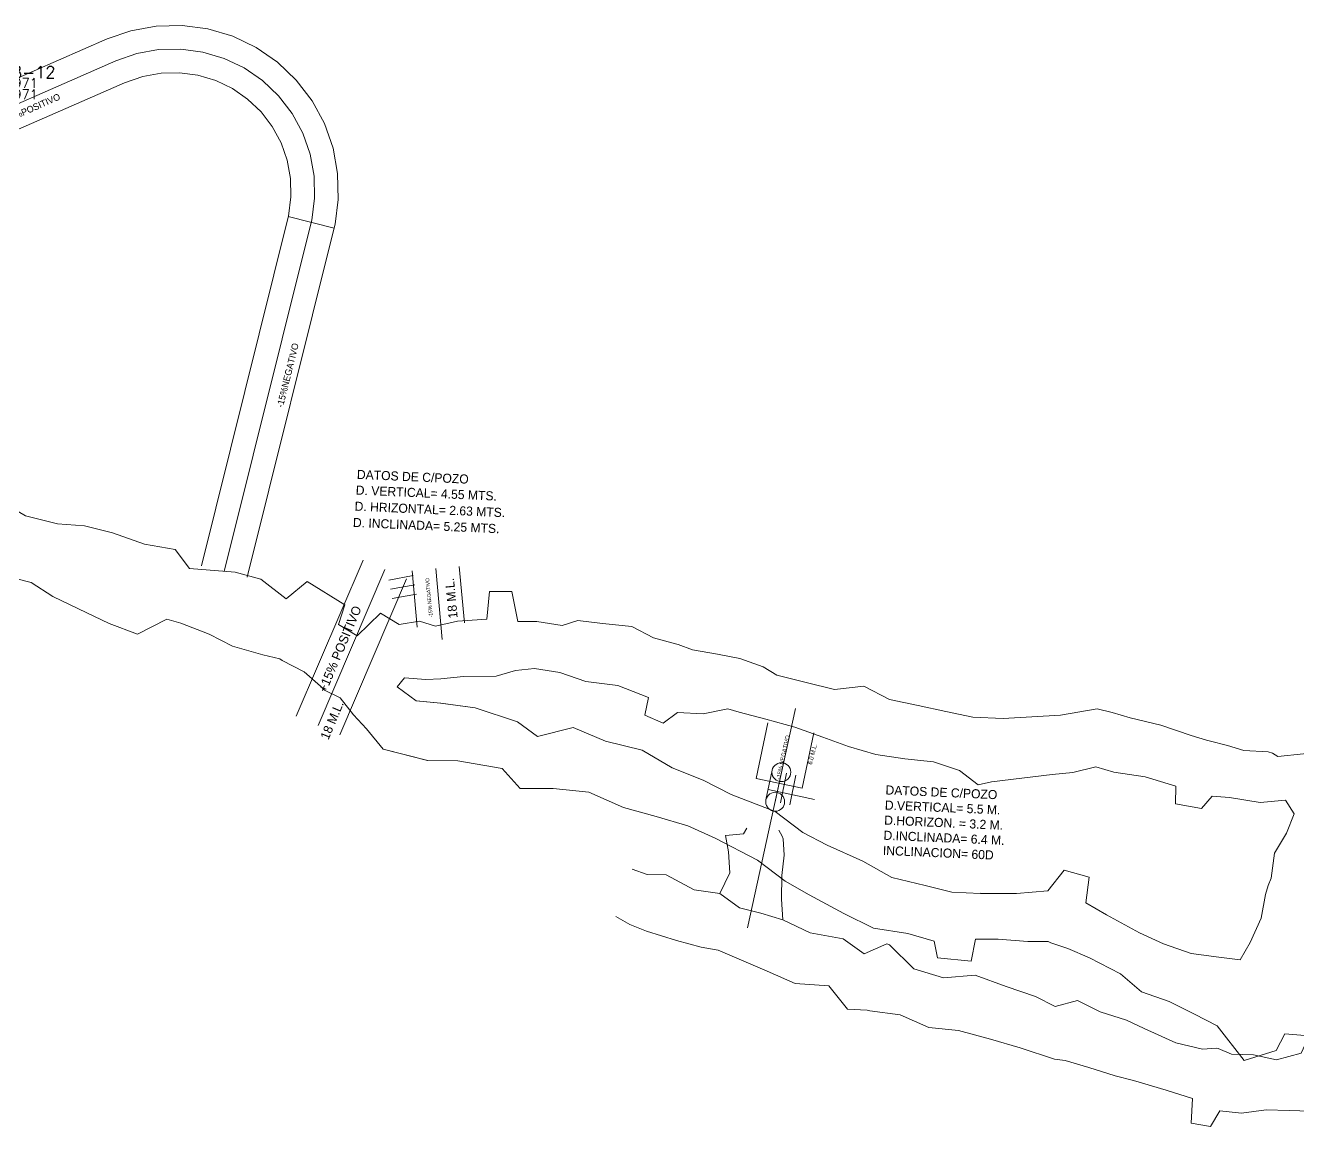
# Model space of a CAD drawing. Extents: x 0 to 99091, y -1812 to 13278.
# Drawn here: x 9571.6 to 9706.2, y 10090.3 to 10206.8 of the extents above; entities that cross this region are included whole.
import ezdxf
from ezdxf.enums import TextEntityAlignment as Align

# ---------------------------------------------------------------- set-up
doc = ezdxf.new("R2010")
doc.units = 0
doc.header["$MEASUREMENT"] = 0
doc.header["$PDMODE"] = 34
doc.header["$PDSIZE"] = 0.5
for name, color, linetype in [('ACC-REB-4481-PROY', 7, 'Continuous'), ('F-440-8648-EW-SCR', 1, 'Continuous'), ('F-440-9081-E-SCR', 154, 'Continuous'), ('F-460-8733-W-SCR', 160, 'Continuous'), ('MARGEN', 7, 'Continuous')]:
    doc.layers.add(name, color=color, linetype=linetype)
doc.styles.add('ROMAND', font='ROMAND.SHX')
doc.styles.add('ROMANS', font='ROMANS.SHX', dxfattribs={"width": 2.5})

# ---------------------------------------------------------------- blocks, each defined once
blk = doc.blocks.new('F2')
at = {"lineweight": 0}
blk.add_point((0, 0), dxfattribs=at)
at = {"lineweight": 0, "style": 'ROMAND'}
for tag, height, p in [('NOMBRE', 1.25, (0.2, 6.62)), ('CIELO', 1, (0.14, 4.62)), ('PISO', 1, (0.14, 3.25))]:
    blk.add_attdef(tag, text='', height=height, dxfattribs=at).set_placement(p, align=Align.CENTER)
at = {"lineweight": 0, "style": 'ROMANS', "flags": 1}
for tag, p in [('MINA', (-0.07, -3.26)), ('LOCALIZACION', (-0.07, -4.93)), ('ESTRUCTURA', (-0.07, -6.62)), ('NIVEL', (-0.07, -8.29)), ('OBRA', (-0.07, -10.12)), ('FECHA', (-0.07, -11.79)), ('ATRAS', (-0.07, -13.48)), ('TOPOGRAFO', (2.67, -15.3))]:
    blk.add_attdef(tag, text='', height=1.25, dxfattribs=at).set_placement(p, align=Align.CENTER)

msp = doc.modelspace()

# ---------------------------------------------------------------- linework, layer by layer
at = {"color": 3, "linetype": 'Continuous', "lineweight": 0, "ltscale": 5, "flags": 128}
for points in [[(9600.23, 10133.69), (9607.31, 10150.21)], [(9610.03, 10148.12), (9612.59, 10148.58)], [(9613.04, 10143.12), (9612.5, 10149.09)], [(9618.02, 10143.57), (9617.47, 10149.55)], [(9604.83, 10131.72), (9611.9, 10148.24)], [(9610.39, 10146.15), (9612.95, 10146.61)], [(9650.14, 10132.98), (9648.9, 10127.11)], [(9655.03, 10131.95), (9653.79, 10126.08)], [(9648.9, 10127.11), (9653.79, 10126.08)], [(9650.19, 10125.95), (9655.08, 10124.88)]]:
    msp.add_lwpolyline(points, dxfattribs=at)
at = {"color": 1, "linetype": 'Continuous', "lineweight": 0, "ltscale": 5, "flags": 128}
for points in [[(9602.53, 10132.7), (9609.61, 10149.22)], [(9615.67, 10141.81), (9614.99, 10149.32)], [(9610.21, 10147.14), (9612.77, 10147.6)], [(9648.01, 10111.31), (9653.09, 10134.5)]]:
    msp.add_lwpolyline(points, dxfattribs=at)
at = {"color": 5, "linetype": 'Continuous', "lineweight": 0, "ltscale": 5, "flags": 128}
for points in [[(9649.95, 10124.85), (9650.6, 10127.98)], [(9650.93, 10124.64), (9651.58, 10127.77)], [(9651.48, 10124.53), (9652.14, 10127.66)], [(9652.46, 10124.32), (9653.11, 10127.46)]]:
    msp.add_lwpolyline(points, dxfattribs=at)
at = {"color": 0, "linetype": 'Continuous', "lineweight": 0, "ltscale": 5}
for centre in [(9651.58, 10127.77), (9650.93, 10124.64)]:
    msp.add_circle(centre, 1, dxfattribs=at)
at = {"layer": 'ACC-REB-4481-PROY', "color": 3, "linetype": 'Continuous', "lineweight": 0, "ltscale": 5, "flags": 128}
for points in [[(9543.67, 10201.11), (9550.14, 10199.06), (9556.41, 10197.15), (9558.3, 10196.97), (9560.26, 10197.09), (9562.13, 10197.51), (9580.21, 10205.4), (9582.7, 10206.27), (9585.4, 10206.76), (9588.15, 10206.83), (9590.87, 10206.47), (9593.5, 10205.69), (9595.98, 10204.5), (9598.24, 10202.94), (9600.23, 10201.05), (9601.9, 10198.86), (9603.2, 10196.45), (9604.12, 10193.85), (9604.61, 10191.15), (9604.68, 10188.4), (9604.33, 10185.78), (9604.25, 10185.42), (9595.03, 10148.41)], [(9542.15, 10196.35), (9548.65, 10194.28), (9555.43, 10192.21), (9558.23, 10191.95), (9560.97, 10192.13), (9563.69, 10192.73), (9582.04, 10200.74), (9583.98, 10201.43), (9585.91, 10201.78), (9587.88, 10201.83), (9589.82, 10201.57), (9591.7, 10201.01), (9593.46, 10200.16), (9595.08, 10199.04), (9596.5, 10197.69), (9597.69, 10196.14), (9598.62, 10194.41), (9599.27, 10192.57), (9599.62, 10190.63), (9599.67, 10188.68), (9599.4, 10186.64), (9599.38, 10186.54), (9590.18, 10149.61)]]:
    msp.add_lwpolyline(points, dxfattribs=at)
at = {"layer": 'ACC-REB-4481-PROY', "color": 1, "linetype": 'Continuous', "lineweight": 0, "ltscale": 5, "elevation": -362.54, "flags": 128}
msp.add_lwpolyline([(9542.91, 10198.73), (9549.4, 10196.67), (9555.92, 10194.68), (9558.26, 10194.46), (9560.61, 10194.61), (9562.91, 10195.12), (9581.12, 10203.07), (9583.34, 10203.85), (9585.66, 10204.27), (9588.01, 10204.33), (9590.34, 10204.02), (9592.6, 10203.35), (9594.72, 10202.33), (9596.66, 10200.99), (9598.36, 10199.37), (9599.79, 10197.5), (9600.91, 10195.43), (9601.69, 10193.21), (9602.12, 10190.89), (9602.17, 10188.54), (9601.86, 10186.21), (9601.81, 10185.98), (9592.6, 10149.01)], dxfattribs=at)
at = {"layer": 'ACC-REB-4481-PROY', "color": 3, "linetype": 'Continuous', "lineweight": 0, "ltscale": 5, "elevation": -352.5, "flags": 128}
msp.add_lwpolyline([(9599.38, 10186.59), (9604.23, 10185.38)], dxfattribs=at)
at = {"layer": 'F-440-8648-EW-SCR', "color": 1, "linetype": 'Continuous', "lineweight": 0, "flags": 128}
for elevation in [-359.42, -363.72]:
    msp.add_lwpolyline([(9671.66, 10107.75), (9668.12, 10108.12)], dxfattribs=dict(at, elevation=elevation))
at = {"layer": 'F-440-8648-EW-SCR', "color": 1, "linetype": 'Continuous', "lineweight": 0}
for points in [[(9615.48, 10135.07, -358.39), (9619.17, 10134.57, -358.37), (9623.64, 10133.1, -358.24), (9625.76, 10131.56, -357.93), (9629.55, 10132.52, -358.51), (9632.97, 10131.07, -359.29), (9636.86, 10130.11, -359.57), (9640.03, 10128.22, -359.65), (9643.29, 10126.93, -359.53), (9646.26, 10125.41, -358.71)], [(9615.52, 10135.07, -363.09), (9619.17, 10134.57, -363.07), (9623.64, 10133.1, -362.94), (9625.76, 10131.56, -362.93), (9629.55, 10132.52, -363.21), (9632.97, 10131.07, -363.19), (9636.86, 10130.11, -363.17), (9640.03, 10128.22, -363.15), (9643.29, 10126.93, -363.13), (9646.26, 10125.41, -363.61)], [(9675.05, 10133.45, -357.82), (9675.05, 10133.45, -357.82), (9675.05, 10133.45, -357.82), (9681.13, 10133.8, -359.05), (9685.01, 10134.47, -358.67)], [(9675.05, 10133.45, -362.02), (9675.05, 10133.45, -362.02), (9675.05, 10133.45, -362.02), (9681.13, 10133.8, -363.15), (9685.01, 10134.47, -363.47)], [(9685.01, 10134.47, -358.67), (9686.61, 10134.09, -358.11), (9688.52, 10133.51, -357.87), (9691.74, 10132.75, -357.96), (9694.96, 10131.66, -358.96), (9696.59, 10131.17, -359.11), (9696.87, 10131.09, -359.12), (9698.81, 10130.6, -358.97), (9700.54, 10130.08, -359.03), (9703.1, 10129.93, -358.8), (9703.58, 10129.79, -358.81)], [(9685.01, 10134.47, -363.47), (9686.61, 10134.09, -363.41), (9688.52, 10133.51, -363.47), (9691.74, 10132.75, -363.46), (9694.96, 10131.66, -363.46), (9696.59, 10131.17, -363.51), (9696.87, 10131.09, -363.52), (9698.81, 10130.6, -363.57), (9700.54, 10130.08, -363.63), (9703.1, 10129.93, -363.7), (9703.58, 10129.79, -363.71)], [(9703.58, 10129.79, -363.71), (9704.15, 10129.44, -363.77), (9706.84, 10129.7, -363.9), (9710.53, 10129.92, -364.28)], [(9703.58, 10129.79, -358.81), (9704.15, 10129.44, -358.87), (9706.84, 10129.7, -359.2), (9710.53, 10129.92, -359.58)], [(9614.12, 10129.01, -358.39), (9617.33, 10128.97, -358.37), (9622.01, 10128.16, -358.24), (9623.94, 10126.05, -357.93), (9627.42, 10126.06, -358.51), (9631.19, 10125.66, -359.29), (9634.86, 10124.03, -359.57), (9638.34, 10123.09, -359.65), (9641.69, 10122.09, -359.53), (9644.59, 10120.8, -358.71)], [(9614.16, 10129.01, -363.09), (9617.33, 10128.97, -363.07), (9622.01, 10128.16, -362.94), (9623.94, 10126.05, -362.93), (9627.42, 10126.06, -363.21), (9631.19, 10125.66, -363.19), (9634.86, 10124.03, -363.17), (9638.34, 10123.09, -363.15), (9641.69, 10122.09, -363.13), (9644.59, 10120.8, -363.61)], [(9682.42, 10127.75, -358.93), (9684.87, 10128.35, -358.11), (9686.78, 10127.77, -357.87), (9690.08, 10127.29, -357.96), (9693.34, 10126.3, -358.96), (9693.31, 10124.42, -359.11), (9696.04, 10123.92, -359.12), (9697.19, 10125.24, -358.97), (9699.03, 10125.1, -359.03), (9702.25, 10124.55, -358.85), (9702.25, 10124.55, -358.85)], [(9682.42, 10127.75, -363.03), (9684.87, 10128.35, -363.41), (9686.78, 10127.77, -363.47), (9690.08, 10127.29, -363.46), (9693.34, 10126.3, -363.46), (9693.31, 10124.42, -363.51), (9696.04, 10123.92, -363.52), (9697.19, 10125.24, -363.57), (9699.03, 10125.1, -363.63), (9702.25, 10124.55, -363.75), (9702.25, 10124.55, -363.75)], [(9672.42, 10126.43, -356.23), (9673.83, 10126.76, -357.82), (9673.83, 10126.76, -357.82), (9680.25, 10127.53, -359.05), (9682.42, 10127.75, -358.93)], [(9672.42, 10126.43, -361.83), (9673.83, 10126.76, -362.02), (9673.83, 10126.76, -362.02), (9680.25, 10127.53, -363.15), (9682.42, 10127.75, -363.03)], [(9646.26, 10125.41, -358.71), (9650.93, 10123.62, -358.71), (9653.84, 10121.4, -358.31), (9656.44, 10120.04, -358.4), (9660.19, 10118.36, -358.8), (9663.28, 10116.61, -358.8), (9666.8, 10115.76, -359.1), (9669.63, 10115.06, -359.3), (9672.66, 10114.92, -359.69)], [(9646.26, 10125.41, -363.61), (9650.93, 10123.62, -363.51), (9653.84, 10121.4, -363.61), (9656.44, 10120.04, -363.4), (9660.19, 10118.36, -363.4), (9663.28, 10116.61, -363.4), (9666.8, 10115.76, -363.5), (9669.63, 10115.06, -363.5), (9672.66, 10114.92, -363.49)], [(9702.25, 10124.55, -358.85), (9704.94, 10124.81, -358.87)], [(9702.25, 10124.55, -363.75), (9704.94, 10124.81, -363.77)], [(9703.44, 10116.56, -359.55), (9703.8, 10119.19, -359.53), (9705.05, 10121.3, -359.39), (9705.85, 10123.35, -359.45), (9704.94, 10124.81, -358.87)], [(9703.44, 10116.56, -364.05), (9703.8, 10119.19, -364.13), (9705.05, 10121.3, -364.19), (9705.85, 10123.35, -364.05), (9704.94, 10124.81, -363.77)], [(9644.59, 10120.8, -358.71), (9649.06, 10118.45, -358.71), (9651.98, 10116.22, -358.31), (9654.53, 10114.77, -358.4), (9658.19, 10112.81, -358.8), (9661.34, 10111.25, -358.8), (9664.97, 10110.68, -359.1), (9667.76, 10109.89, -359.3), (9668.12, 10108.12, -359.69)], [(9644.59, 10120.8, -363.61), (9649.06, 10118.45, -363.51), (9651.98, 10116.22, -363.61), (9654.53, 10114.77, -363.4), (9658.19, 10112.81, -363.4), (9661.34, 10111.25, -363.4), (9664.97, 10110.68, -363.5), (9667.76, 10109.89, -363.5), (9668.12, 10108.12, -363.49)], [(9672.66, 10114.92, -359.69), (9672.66, 10114.92, -359.69), (9676.46, 10114.93, -359.44), (9679.8, 10115.22, -359.45), (9681.51, 10117.39, -359.15), (9684.17, 10116.66, -359.15), (9683.8, 10113.95, -358.76), (9685.99, 10112.66, -358.77), (9689.5, 10110.77, -359.05)], [(9672.7, 10114.95, -363.53), (9672.7, 10114.95, -363.53), (9676.46, 10114.93, -363.54), (9679.8, 10115.22, -363.75), (9681.51, 10117.39, -363.55), (9684.17, 10116.66, -363.55), (9683.8, 10113.95, -363.56), (9685.99, 10112.66, -363.57), (9689.5, 10110.77, -363.35)], [(9697.9, 10108.18, -359.07), (9700.16, 10107.91, -359.07), (9701.22, 10109.75, -359.18), (9702.36, 10112.31, -359.39), (9702.83, 10114.82, -359.5), (9703.11, 10115.78, -359.7), (9703.44, 10116.56, -359.55)], [(9697.9, 10108.18, -363.77), (9700.16, 10107.91, -363.97), (9701.22, 10109.75, -363.88), (9702.36, 10112.31, -363.89), (9702.83, 10114.82, -364), (9703.11, 10115.78, -363.9), (9703.44, 10116.56, -364.05)], [(9671.66, 10107.75, -359.42), (9672.13, 10110.08, -359.63), (9674.54, 10110.09, -359.44), (9677.66, 10109.83, -359.45), (9679.82, 10109.83, -359.15), (9680.09, 10109.72, -359.15), (9681.89, 10109.12, -358.76), (9684.19, 10108.1, -358.77), (9687.49, 10106.42, -359.05)], [(9671.66, 10107.75, -363.72), (9672.13, 10110.08, -363.53), (9674.54, 10110.09, -363.54), (9677.66, 10109.83, -363.75), (9679.82, 10109.83, -363.55), (9680.09, 10109.72, -363.55), (9681.89, 10109.12, -363.56), (9684.19, 10108.1, -363.57), (9687.49, 10106.42, -363.35)], [(9689.5, 10110.77, -359.05), (9692.04, 10109.6, -359.25), (9694.98, 10108.57, -358.77), (9697.9, 10108.18, -359.07)], [(9689.5, 10110.77, -363.35), (9692.04, 10109.6, -363.45), (9694.98, 10108.57, -363.57), (9697.9, 10108.18, -363.77)], [(9687.49, 10106.42, -363.35), (9689.69, 10104.52, -363.45), (9692.63, 10103.49, -363.57), (9695.31, 10102.14, -363.87), (9697.72, 10100.92, -363.97)], [(9687.49, 10106.42, -359.05), (9689.69, 10104.52, -359.25), (9692.63, 10103.49, -358.77), (9695.31, 10102.14, -359.57), (9697.72, 10100.92, -359.47)], [(9723.01, 10099.57, -359.59), (9719.06, 10099.14, -358.99), (9716.16, 10099.25, -359.28), (9712.85, 10099.28, -359.27), (9709.77, 10099.61, -359.06), (9706.58, 10099.94, -358.96), (9704.89, 10100.06, -358.85), (9703.96, 10098.32, -358.85), (9700.57, 10097.26, -358.84), (9697.72, 10100.92, -359.47)], [(9723.01, 10099.57, -363.69), (9719.06, 10099.14, -363.59), (9716.16, 10099.25, -363.58), (9712.85, 10099.28, -363.97), (9709.77, 10099.61, -363.86), (9706.58, 10099.94, -364.06), (9704.89, 10100.06, -363.95), (9703.96, 10098.32, -363.95), (9700.57, 10097.26, -363.94), (9697.72, 10100.92, -363.97)]]:
    msp.add_polyline3d(points, dxfattribs=at)
at = {"layer": 'F-440-9081-E-SCR', "color": 154, "linetype": 'Continuous', "lineweight": 0}
for points in [[(9571.56, 10154.92, -360.82), (9568.76, 10156.52, -361.07), (9568.6, 10158.64, -360.95), (9568.36, 10158.82, -360.95), (9563.78, 10159.38, -360.59), (9561.36, 10160.32, -360.35), (9555.83, 10164.11, -360.24), (9554.47, 10166.63, -360.2), (9555.78, 10168.39, -360.17), (9554.18, 10170.48, -360.17), (9552.45, 10169.77, -370.95), (9550.85, 10170.47, -370.92), (9548.05, 10172.57, -360.27), (9540.61, 10174.47, -360.53)], [(9571.56, 10154.92, -356.82), (9568.76, 10156.52, -358.07), (9568.6, 10158.64, -356.65), (9568.36, 10158.82, -356.65), (9563.78, 10159.38, -355.99), (9561.36, 10160.32, -355.65), (9555.83, 10164.11, -355.64), (9554.47, 10166.63, -355.9), (9555.78, 10168.39, -355.77), (9554.18, 10170.48, -355.77), (9552.45, 10169.77, -354.85), (9550.85, 10170.47, -355.42), (9548.05, 10172.57, -355.77), (9540.61, 10174.47, -355.43)], [(9588.93, 10149.35, -360.78), (9587.41, 10151.34, -360.62), (9584.17, 10151.91, -360.73), (9580.76, 10153.11, -360.92), (9577.82, 10153.87, -360.83), (9574.94, 10154.06, -360.85), (9571.56, 10154.92, -360.82)], [(9588.93, 10149.35, -355.78), (9587.41, 10151.34, -355.82), (9584.17, 10151.91, -355.43), (9580.76, 10153.11, -356.02), (9577.82, 10153.87, -356.03), (9574.94, 10154.06, -356.35), (9571.56, 10154.92, -356.82)], [(9599.17, 10146.11, -357.32), (9596.48, 10148.22, -356.48), (9593.75, 10148.94, -355.75), (9588.93, 10149.35, -355.78)], [(9599.17, 10146.11, -362.02), (9596.48, 10148.22, -361.88), (9593.75, 10148.94, -361.35), (9588.93, 10149.35, -360.78)], [(9586.53, 10143.96, -360.78), (9583.42, 10142.39, -360.62), (9580.42, 10143.51, -360.73), (9577.17, 10145.07, -360.92), (9574.47, 10146.38, -360.83), (9572.17, 10147.85, -360.85), (9570.35, 10148.32, -360.67)], [(9586.53, 10143.96, -355.78), (9583.42, 10142.39, -355.82), (9580.42, 10143.51, -355.43), (9577.17, 10145.07, -356.02), (9574.47, 10146.38, -356.03), (9572.17, 10147.85, -356.35), (9570.35, 10148.32, -356.97)], [(9609.16, 10144.62, -358.33), (9609.16, 10144.62, -358.33), (9606.68, 10142.22, -358.7), (9604.7, 10143.41, -358.56), (9605.36, 10145.48, -357.5), (9601.39, 10147.96, -357.48), (9599.17, 10146.11, -357.32)], [(9620.69, 10146.89, -359.39), (9620.39, 10143.99, -358.38), (9617.3, 10143.76, -358.23), (9614.95, 10143.22, -358.01), (9613.29, 10143.75, -357.93), (9611.11, 10143.42, -358.43), (9609.16, 10144.62, -358.33), (9609.16, 10144.62, -358.33)], [(9620.69, 10146.89, -363.09), (9620.39, 10143.99, -363.48), (9617.3, 10143.76, -363.43), (9614.95, 10143.22, -363.31), (9613.29, 10143.75, -363.23), (9611.11, 10143.42, -363.23), (9609.16, 10144.62, -362.53), (9609.16, 10144.62, -362.53)], [(9630.05, 10143.83, -359.06), (9628.37, 10143.31, -359.76), (9625.69, 10143.74, -359.83), (9623.69, 10143.74, -359.51), (9623.06, 10146.92, -359.39), (9620.69, 10146.89, -359.39)], [(9630.05, 10143.83, -363.06), (9628.37, 10143.31, -363.06), (9625.69, 10143.74, -363.13), (9623.69, 10143.74, -363.01), (9623.06, 10146.92, -363.09), (9620.69, 10146.89, -363.09)], [(9596.68, 10140.21, -357.32), (9593.49, 10141.12, -356.48), (9590.99, 10142.39, -355.75), (9588.01, 10143.54, -355.9), (9586.53, 10143.96, -355.78)], [(9596.68, 10140.21, -362.02), (9593.49, 10141.12, -361.88), (9590.99, 10142.39, -361.35), (9588.01, 10143.54, -361), (9586.53, 10143.96, -360.78)], [(9649.65, 10138.92, -363.02), (9647.19, 10139.82, -362.95), (9644.83, 10140.28, -363.08), (9642.16, 10140.72, -363.11), (9640.65, 10141.28, -363.03), (9640.36, 10141.35, -363.04), (9638.05, 10142.01, -363.07), (9635.76, 10143.18, -363.1), (9632.65, 10143.51, -363.03), (9630.05, 10143.83, -363.06)], [(9649.65, 10138.92, -359.02), (9647.19, 10139.82, -358.85), (9644.83, 10140.28, -358.58), (9642.16, 10140.72, -358.91), (9640.65, 10141.28, -359.03), (9640.36, 10141.35, -359.04), (9638.05, 10142.01, -358.87), (9635.76, 10143.18, -358.6), (9632.65, 10143.51, -358.73), (9630.05, 10143.83, -359.06)], [(9614.12, 10129.01, -358.39), (9609.44, 10130.22, -358.36), (9607.67, 10132.36, -358.7), (9606.29, 10133.86, -358.98), (9604.86, 10135.63, -358.64), (9603.23, 10136.44, -358.33), (9602.81, 10136.88, -358.7), (9601.06, 10138.38, -358.56), (9598.73, 10139.58, -357.5), (9598.48, 10139.76, -357.48), (9596.68, 10140.21, -357.32)], [(9614.16, 10129.01, -363.09), (9609.44, 10130.22, -362.46), (9607.67, 10132.36, -362.5), (9606.29, 10133.86, -362.48), (9604.86, 10135.63, -362.34), (9603.23, 10136.44, -362.53), (9602.81, 10136.88, -362.5), (9601.06, 10138.38, -362.26), (9598.73, 10139.58, -362.1), (9598.48, 10139.76, -362.08), (9596.68, 10140.21, -362.02)], [(9621.4, 10137.95, -359.39), (9621.4, 10137.95, -359.39), (9617.92, 10137.9, -358.23), (9615.53, 10137.65, -358.01), (9613.93, 10137.58, -357.93), (9611.7, 10137.75, -358.43), (9610.9, 10136.82, -358.7), (9610.9, 10136.82, -358.7)], [(9621.4, 10137.95, -363.09), (9621.4, 10137.95, -363.09), (9617.92, 10137.9, -363.43), (9615.53, 10137.65, -363.31), (9613.93, 10137.58, -363.23), (9611.7, 10137.75, -363.23), (9610.9, 10136.82, -362.5), (9610.9, 10136.82, -362.5)], [(9630.88, 10137.37, -358.99), (9630.88, 10137.37, -358.99), (9628.12, 10138.31, -359.76), (9625.44, 10138.75, -359.83), (9623.43, 10138.55, -359.51), (9621.4, 10137.95, -359.39), (9621.4, 10137.95, -359.39)], [(9630.88, 10137.37, -362.99), (9630.88, 10137.37, -362.99), (9628.12, 10138.31, -363.06), (9625.44, 10138.75, -363.13), (9623.43, 10138.55, -363.01), (9621.4, 10137.95, -363.09), (9621.4, 10137.95, -363.09)], [(9675.05, 10133.45, -357.82), (9671.84, 10133.59, -356.77), (9669, 10134.2, -357.51), (9666.07, 10134.83, -357.56), (9663.04, 10135.48, -357.72), (9660.3, 10136.89, -358.16), (9657.22, 10136.53, -358.71), (9654.21, 10137.28, -359.16), (9651.11, 10138.06, -359.32), (9649.65, 10138.92, -359.02)], [(9675.05, 10133.45, -362.02), (9671.84, 10133.59, -361.77), (9669, 10134.2, -361.71), (9666.07, 10134.83, -361.76), (9663.04, 10135.48, -361.82), (9660.3, 10136.89, -362.06), (9657.22, 10136.53, -362.31), (9654.21, 10137.28, -362.46), (9651.11, 10138.06, -362.52), (9649.65, 10138.92, -363.02)], [(9615.48, 10135.07, -358.39), (9612.93, 10135.31, -358.36), (9610.9, 10136.82, -358.7), (9610.9, 10136.82, -358.7)], [(9647.13, 10134.11, -359.16), (9645.91, 10134.47, -358.85), (9643.32, 10133.96, -358.58), (9640.58, 10134.1, -358.91), (9639.08, 10132.96, -359.03), (9637.14, 10133.8, -359.04), (9637.51, 10135.69, -358.87), (9634.27, 10136.95, -358.6), (9630.88, 10137.37, -358.99)], [(9647.13, 10134.11, -362.66), (9645.91, 10134.47, -362.95), (9643.32, 10133.96, -363.08), (9640.58, 10134.1, -363.11), (9639.08, 10132.96, -363.03), (9637.14, 10133.8, -363.04), (9637.51, 10135.69, -363.07), (9634.27, 10136.95, -363.1), (9630.88, 10137.37, -362.99)], [(9672.42, 10126.43, -356.23), (9670.43, 10127.96, -356.77), (9667.67, 10128.86, -357.51), (9664.66, 10129.2, -357.56), (9661.58, 10129.66, -357.72), (9658.7, 10130.49, -358.16), (9655.96, 10131.48, -358.71), (9653.02, 10132.53, -359.16), (9649.94, 10133.4, -359.32), (9647.13, 10134.11, -359.16)], [(9672.42, 10126.43, -361.83), (9670.43, 10127.96, -361.77), (9667.67, 10128.86, -361.71), (9664.66, 10129.2, -361.76), (9661.58, 10129.66, -361.82), (9658.7, 10130.49, -362.06), (9655.96, 10131.48, -362.31), (9653.02, 10132.53, -362.46), (9649.94, 10133.4, -362.52), (9647.13, 10134.11, -362.66)]]:
    msp.add_polyline3d(points, dxfattribs=at)
at = {"layer": 'F-460-8733-W-SCR', "color": 160, "linetype": 'Continuous', "lineweight": 0}
for points in [[(9647.91, 10121.83, -371.91), (9647.58, 10121.25, -371.66), (9645.67, 10121.06, -371.28), (9645.97, 10119.34, -371.4), (9646.14, 10117.13, -371.36), (9645.05, 10114.92, -371.5), (9645.05, 10114.92, -371.5)], [(9647.91, 10121.83, -374.41), (9647.58, 10121.25, -374.46), (9645.67, 10121.06, -374.58), (9645.97, 10119.34, -375), (9646.14, 10117.13, -375.26), (9645.05, 10114.92, -375.7), (9645.05, 10114.92, -375.7)], [(9651.31, 10121.63, -371.91), (9651.67, 10121.01, -371.66), (9651.76, 10120.71, -371.28), (9651.86, 10119, -371.4), (9651.63, 10116.82, -371.36), (9651.59, 10114.32, -371.35), (9651.72, 10112.15, -371.31)], [(9651.31, 10121.63, -374.41), (9651.67, 10121.01, -374.46), (9651.76, 10120.71, -374.58), (9651.86, 10119, -375), (9651.63, 10116.82, -375.26), (9651.59, 10114.32, -375.55), (9651.72, 10112.15, -376.21)], [(9635.79, 10117.5, -370.64), (9637.39, 10116.94, -370.85), (9639.38, 10116.89, -370.86), (9642.34, 10115.33, -371.08), (9645.05, 10114.92, -371.5), (9647.16, 10113.41, -371.25)], [(9635.79, 10117.5, -375.24), (9637.39, 10116.94, -375.45), (9639.38, 10116.89, -375.66), (9642.34, 10115.33, -375.68), (9645.05, 10114.92, -375.7), (9647.16, 10113.41, -375.75)], [(9634.05, 10112.5, -370.64), (9635.55, 10111.65, -370.85), (9637.32, 10110.94, -370.86), (9640.47, 10109.95, -371.08), (9643.08, 10109.25, -371.5), (9644.88, 10108.94, -371.41)], [(9634.05, 10112.5, -375.24), (9635.55, 10111.65, -375.45), (9637.32, 10110.94, -375.66), (9640.47, 10109.95, -375.68), (9643.08, 10109.25, -375.7), (9644.88, 10108.94, -375.71)], [(9647.16, 10113.41, -371.25), (9649.42, 10112.84, -371.03), (9651.72, 10112.15, -371.31), (9654.64, 10110.76, -371.42), (9658.11, 10110.14, -371.13), (9660.34, 10108.53, -371.02), (9662.74, 10109.59, -370.89), (9663.03, 10109.5, -370.9), (9665.6, 10106.96, -371), (9668.76, 10106.01, -371.01), (9672.08, 10106.27, -370.62), (9675.37, 10105.08, -369.53), (9678.5, 10104.04, -371.54), (9680.56, 10102.97, -371.83)], [(9647.16, 10113.41, -375.75), (9649.42, 10112.84, -375.93), (9651.72, 10112.15, -376.21), (9654.64, 10110.76, -376.12), (9658.11, 10110.14, -376.13), (9660.34, 10108.53, -376.12), (9662.74, 10109.59, -375.69), (9663.03, 10109.5, -375.7), (9665.6, 10106.96, -375.6), (9668.76, 10106.01, -375.71), (9672.08, 10106.27, -375.82), (9675.37, 10105.08, -375.83), (9678.5, 10104.04, -375.94), (9680.56, 10102.97, -376.13)], [(9644.88, 10108.94, -371.41), (9647.87, 10107.67, -371.03), (9650.09, 10106.69, -371.31), (9653.03, 10105.39, -371.42), (9656.61, 10105.16, -371.13), (9658.59, 10102.69, -371.02), (9660.65, 10102.59, -370.89), (9660.93, 10102.51, -370.9), (9664.14, 10102.07, -371), (9667.19, 10100.74, -371.01), (9670.33, 10100.43, -370.62), (9673.71, 10099.52, -369.53), (9676.87, 10098.58, -371.54), (9680.48, 10097.39, -371.77)], [(9644.88, 10108.94, -375.71), (9647.87, 10107.67, -375.93), (9650.09, 10106.69, -376.21), (9653.03, 10105.39, -376.12), (9656.61, 10105.16, -376.13), (9658.59, 10102.69, -376.12), (9660.65, 10102.59, -375.69), (9660.93, 10102.51, -375.7), (9664.14, 10102.07, -375.6), (9667.19, 10100.74, -375.71), (9670.33, 10100.43, -375.82), (9673.71, 10099.52, -375.83), (9676.87, 10098.58, -375.94), (9680.48, 10097.39, -375.87)], [(9680.56, 10102.97, -371.83), (9682.93, 10103.6, -371.75), (9685.34, 10102.39, -371.38), (9688.12, 10101.52, -371.61), (9689.98, 10100.62, -371.43), (9693.34, 10099.12, -372.07), (9696.16, 10098.43, -372.2), (9697.61, 10098.54, -372.42), (9697.81, 10098.5, -372.42), (9699.22, 10097.91, -372.24), (9701.55, 10097.84, -371.86), (9704, 10097.33, -371.69), (9706.59, 10098.03, -372.12), (9707.26, 10099.41, -371.94), (9709.95, 10098.85, -371.95)], [(9680.56, 10102.97, -376.13), (9682.93, 10103.6, -376.05), (9685.34, 10102.39, -376.18), (9688.12, 10101.52, -376.21), (9689.98, 10100.62, -376.33), (9693.34, 10099.12, -376.37), (9696.16, 10098.43, -376.4), (9697.61, 10098.54, -376.42), (9697.81, 10098.5, -376.42), (9699.22, 10097.91, -376.34), (9701.55, 10097.84, -376.36), (9704, 10097.33, -376.39), (9706.59, 10098.03, -376.42), (9707.26, 10099.4, -376.44), (9709.96, 10098.85, -376.45)], [(9680.48, 10097.39, -371.77), (9680.48, 10097.39, -371.77), (9681.62, 10097.24, -371.75), (9684.13, 10096.52, -371.38), (9686.91, 10095.64, -371.61), (9688.85, 10095.14, -371.43), (9692.31, 10094.12, -372.07), (9695.09, 10093.24, -372.2), (9694.95, 10090.62, -372.42), (9697.01, 10090.25, -372.42), (9697.99, 10091.93, -372.24), (9700.28, 10091.67, -371.86), (9702.91, 10092.04, -371.69), (9705.34, 10091.95, -372.12), (9707.58, 10091.9, -371.94), (9707.87, 10091.84, -371.95)], [(9680.48, 10097.39, -375.87), (9680.48, 10097.39, -375.87), (9681.62, 10097.24, -376.05), (9684.13, 10096.52, -376.18), (9686.91, 10095.64, -376.21), (9688.85, 10095.14, -376.33), (9692.31, 10094.12, -376.37), (9695.09, 10093.24, -376.4), (9694.95, 10090.62, -376.42), (9697.01, 10090.25, -376.42), (9697.99, 10091.93, -376.34), (9700.28, 10091.67, -376.36), (9702.91, 10092.04, -376.39), (9705.34, 10091.95, -376.42), (9707.58, 10091.9, -376.44), (9707.87, 10091.84, -376.45)]]:
    msp.add_polyline3d(points, dxfattribs=at)
at = {"layer": 'MARGEN', "color": 154, "linetype": 'Continuous', "lineweight": 0}
for points in [[(9609.16, 10144.62, -362.53), (9609.16, 10144.62, -362.53), (9606.68, 10142.22, -362.5), (9604.7, 10143.41, -362.26), (9605.36, 10145.48, -362.1), (9601.39, 10147.96, -362.08), (9599.17, 10146.11, -362.02)], [(9615.52, 10135.07, -363.09), (9612.93, 10135.31, -362.46), (9610.9, 10136.82, -362.5), (9610.9, 10136.82, -362.5)]]:
    msp.add_polyline3d(points, dxfattribs=at)

# ---------------------------------------------------------------- block references
at = {"color": 0, "linetype": 'Continuous', "lineweight": 0, "ltscale": 5}
ref = msp.add_blockref('F2', (9541.91, 10196.96, -373.97), dxfattribs=at)
ref.add_attrib('NOMBRE', '04-08-12', dxfattribs={"lineweight": 0, "height": 1.25, "style": 'ROMAND'}).set_placement((9570.13, 10201.26, -373.97), align=Align.CENTER)
ref.add_attrib('CIELO', '-373.971', dxfattribs={"lineweight": 0, "height": 1, "style": 'ROMAND'}).set_placement((9569.53, 10200.24, -373.97), align=Align.CENTER)
ref.add_attrib('PISO', '-376.971', dxfattribs={"lineweight": 0, "height": 1, "style": 'ROMAND'}).set_placement((9569.53, 10199.04, -373.97), align=Align.CENTER)

# ---------------------------------------------------------------- texts
at = {"color": 0, "linetype": 'Continuous', "lineweight": 0, "ltscale": 5, "attachment_point": 1}
for s, insert, char_height, width, rotation in [('DATOS DE C/POZO', (9606.67, 10159.79), 0.9604, 22.2255, 357.5111), ('D. VERTICAL= 4.55 MTS.', (9606.55, 10158.13), 0.9604, 22.2255, 357.5111), ('D. HRIZONTAL= 2.63 MTS.', (9606.43, 10156.42), 0.9604, 22.2255, 357.5111), ('D. INCLINADA= 5.25 MTS.', (9606.25, 10154.7), 0.9604, 22.2255, 357.5111), ('-15% NEGATIVO', (9614.29, 10144.15), 0.3897, 4.8198, 95.3747), ('18 M.L.', (9616.36, 10144.01), 0.96, 11.877, 95.3747), ('+15% POSITIVO', (9602.5, 10136.52), 0.9604, 11.877, 67.163), ('18 M.L.', (9602.74, 10131.5), 0.96, 11.877, 67.163), ('-15% NEGATIVO', (9651.04, 10127.06), 0.444, 5.4908, 77.9764), ('6.0 M.L.', (9654.37, 10128.65), 0.45, 5.5708, 75.6039), ('DATOS DE C/POZO\\PD.VERTICAL= 5.5 M.\\PD.HORIZON. = 3.2 M.\\PD.INCLINADA= 6.4 M.\\PINCLINACION= 60D', (9662.63, 10126.38), 0.9604, 22.2255, 357.5111)]:
    msp.add_mtext(s, dxfattribs=dict(at, insert=insert, char_height=char_height, width=width, rotation=rotation))
at = {"layer": 'ACC-REB-4481-PROY', "color": 0, "linetype": 'Continuous', "lineweight": 0, "ltscale": 5, "char_height": 0.6964, "width": 11.3099, "attachment_point": 1}
for s, insert, rotation in [('+15%POSITIVO', (9568.82, 10196.91), 23.9328), ('-15%NEGATIVO', (9598.14, 10166.49), 76.0557)]:
    msp.add_mtext(s, dxfattribs=dict(at, insert=insert, rotation=rotation))

doc.saveas('drawing.dxf')
